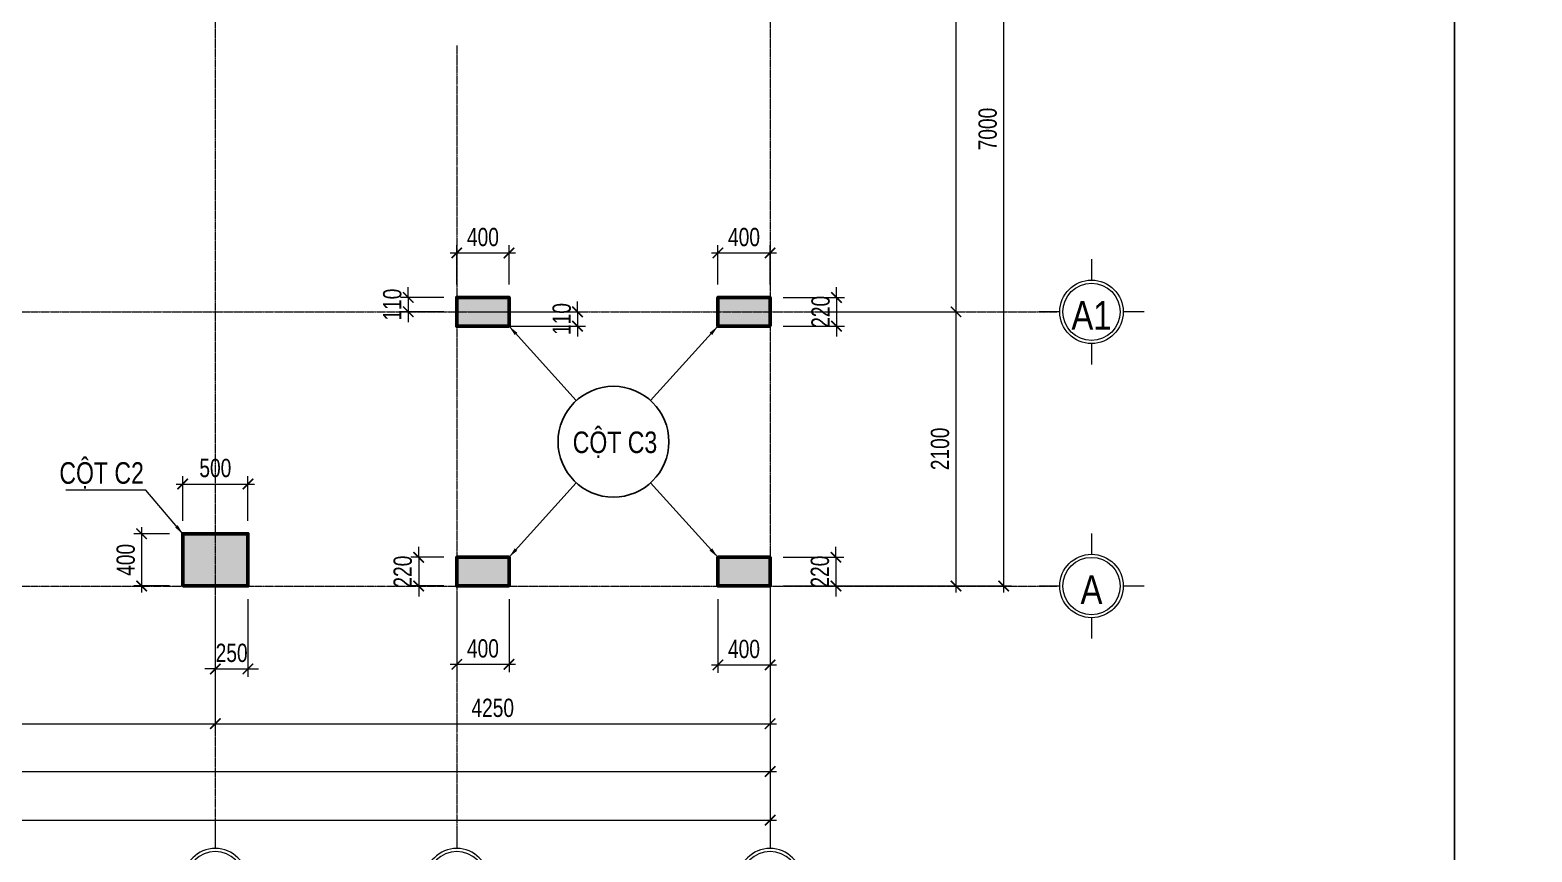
# Model space of a CAD drawing. Extents: x -165145 to 691808, y -202842 to 311040.
# Drawn here: x 651196 to 662702, y 160457 to 166752 of the extents above; entities that cross this region are included whole.
import ezdxf
from ezdxf.enums import TextEntityAlignment as Align

# ---------------------------------------------------------------- set-up
doc = ezdxf.new("R2010")
doc.units = 0
doc.header["$LTSCALE"] = 10
doc.header["$MEASUREMENT"] = 0
doc.linetypes.add('HIDDEN', pattern=[2.3807, 1.587, -0.7937])
doc.linetypes.add('TIM', pattern=[26.01, 10, -3, 0.01, -3, 10])
doc.layers.get('0').update_dxf_attribs({"linetype": 'CONTINUOUS'})
doc.layers.get('Defpoints').update_dxf_attribs({"color": 5, "linetype": 'CONTINUOUS'})
for name, color, linetype, lineweight in [('DIM', 8, 'CONTINUOUS', 13), ('GE_KC_NETKHUAT', 9, 'HIDDEN', 20), ('KHUNG', 9, 'CONTINUOUS', 13), ('TEXT', 4, 'CONTINUOUS', 20), ('TRUC', 251, 'TIM', 5), ('wall', 7, 'CONTINUOUS', 50)]:
    doc.layers.add(name, color=color, linetype=linetype, lineweight=lineweight)
for name, color, linetype in [('KCS_BORDER', 3, 'CONTINUOUS'), ('KCS_DIM', 1, 'CONTINUOUS'), ('KCS_TEXT', 2, 'CONTINUOUS')]:
    doc.layers.add(name, color=color, linetype=linetype)
doc.styles.add('KCS_BIGTEXT', font='arial.ttf', dxfattribs={"width": 0.75})
doc.styles.add('KCS_SMTEXT', font='arial.ttf', dxfattribs={"width": 0.7})
doc.styles.add('STYLE1', font='')
doc.styles.add('VNARIALH', font='', dxfattribs={"width": 0.75})
doc.styles.add('VnArialNarrowH', font='')
doc.styles.get('STYLE1').set_extended_font_data('.VnAvantH')
doc.styles.get('VNARIALH').set_extended_font_data('.VnArialH')
doc.styles.get('VnArialNarrowH').set_extended_font_data('.VnArial NarrowH')
doc.dimstyles.new('KCS_DIM50', dxfattribs={"dimscale": 50, "dimtxt": 2.5, "dimasz": 1.6, "dimexe": 1.2, "dimexo": 0, "dimgap": 1, "dimtad": 1, "dimdec": 0, "dimzin": 0, "dimdsep": 46, "dimtxsty": 'KCS_SMTEXT', "dimblk": 'ARCHTICK', "dimcen": 0, "dimdle": 1, "dimclrd": 256, "dimclre": 256, "dimclrt": 2, "dimadec": 0, "dimazin": 0, "dimtfac": 1, "dimtdec": 0, "dimtix": 1, "dimtmove": 2, "dimatfit": 3, "dimfxl": 1, "dimtolj": 1, "dimtzin": 0, "dimarcsym": 0})

# ---------------------------------------------------------------- blocks, each defined once
blk = doc.blocks.new('_ArchTick')
at = {"color": 0, "linetype": 'ByBlock', "const_width": 0.15}
blk.add_lwpolyline([(-0.5, -0.5), (0.5, 0.5)], dxfattribs=at)
blk = doc.blocks.new('*D519')
at = {"layer": 'Defpoints', "color": 0, "ltscale": 0.05, "transparency": 16777216}
for p in [(1430391, -232512), (1430391, -234612), (1431456, -234612)]:
    blk.add_point(p, dxfattribs=at)
at = {"layer": 'KCS_DIM', "color": 1, "lineweight": -2, "ltscale": 0.05, "transparency": 16777216}
for p, q in [((1430491, -232512), (1431516, -232512)), ((1431456, -232462), (1431456, -234662)), ((1430491, -234612), (1431516, -234612))]:
    blk.add_line(p, q, dxfattribs=at)
at = {"layer": 'KCS_DIM', "color": 1, "lineweight": -2, "ltscale": 0.05, "transparency": 16777216, "xscale": 80, "yscale": 80, "zscale": 80}
for p, rotation in [((1431456, -232512), 90), ((1431456, -234612), 270)]:
    blk.add_blockref('_ArchTick', p, dxfattribs=dict(at, rotation=rotation))
at = {"layer": 'KCS_DIM', "color": 2, "ltscale": 0.05, "transparency": 16777216, "insert": (1431334, -233562), "char_height": 140, "attachment_point": 5, "rotation": 90, "style": 'KCS_BIGTEXT'}
blk.add_mtext('\\A1;2100', dxfattribs=at)
blk = doc.blocks.new('*D520')
at = {"layer": 'Defpoints', "color": 0, "ltscale": 0.05, "transparency": 16777216}
for p in [(1429196, -227612), (1431079, -232512), (1431456, -232512)]:
    blk.add_point(p, dxfattribs=at)
at = {"layer": 'KCS_DIM', "color": 1, "lineweight": -2, "ltscale": 0.05, "transparency": 16777216}
for p, q in [((1431456, -227562), (1431456, -232562)), ((1429296, -227612), (1431516, -227612)), ((1431179, -232512), (1431516, -232512))]:
    blk.add_line(p, q, dxfattribs=at)
at = {"layer": 'KCS_DIM', "color": 1, "lineweight": -2, "ltscale": 0.05, "transparency": 16777216, "xscale": 80, "yscale": 80, "zscale": 80}
for p, rotation in [((1431456, -227612), 90), ((1431456, -232512), 270)]:
    blk.add_blockref('_ArchTick', p, dxfattribs=dict(at, rotation=rotation))
at = {"layer": 'KCS_DIM', "color": 2, "ltscale": 0.05, "transparency": 16777216, "insert": (1431334, -230062), "char_height": 140, "attachment_point": 5, "rotation": 90, "style": 'KCS_BIGTEXT'}
blk.add_mtext('\\A1;4900', dxfattribs=at)
blk = doc.blocks.new('*D521')
at = {"layer": 'Defpoints', "color": 0, "ltscale": 0.05, "transparency": 16777216}
for p in [(1430138, -227612), (1431034, -234612), (1431821, -234612)]:
    blk.add_point(p, dxfattribs=at)
at = {"layer": 'KCS_DIM', "color": 1, "lineweight": -2, "ltscale": 0.05, "transparency": 16777216}
for p, q in [((1431821, -227562), (1431821, -234662)), ((1430238, -227612), (1431881, -227612)), ((1431134, -234612), (1431881, -234612))]:
    blk.add_line(p, q, dxfattribs=at)
at = {"layer": 'KCS_DIM', "color": 1, "lineweight": -2, "ltscale": 0.05, "transparency": 16777216, "xscale": 80, "yscale": 80, "zscale": 80}
for p, rotation in [((1431821, -227612), 90), ((1431821, -234612), 270)]:
    blk.add_blockref('_ArchTick', p, dxfattribs=dict(at, rotation=rotation))
at = {"layer": 'KCS_DIM', "color": 2, "ltscale": 0.05, "transparency": 16777216, "insert": (1431699, -231112), "char_height": 140, "attachment_point": 5, "rotation": 90, "style": 'KCS_BIGTEXT'}
blk.add_mtext('\\A1;7000', dxfattribs=at)
blk = doc.blocks.new('tentruc')
at = {"layer": 'DIM'}
for p, q in [((0, 311), (0, 516)), ((-516, 0), (-311, 0)), ((-516, 0), (-311, 0)), ((311, 0), (516, 0)), ((311, 0), (516, 0)), ((0, -516), (0, -311))]:
    blk.add_line(p, q, dxfattribs=at)
at = {"layer": 'DIM', "ltscale": 0.5}
blk.add_circle((0, 0), 311, dxfattribs=at)
at = {"layer": 'DIM'}
blk.add_circle((0, 0), 281, dxfattribs=at)
at = {"layer": 'DIM', "color": 7, "linetype": 'ByBlock', "ltscale": 0.5, "style": 'VNARIALH', "width": 1.1}
blk.add_attdef('A', text='', height=281, dxfattribs=at).set_placement((0, -107), align=Align.CENTER)
blk = doc.blocks.new('*D523')
at = {"layer": 'Defpoints', "color": 0, "ltscale": 0.05, "transparency": 16777216}
for p in [(1415182, -234240), (1430032, -234240), (1430032, -236033)]:
    blk.add_point(p, dxfattribs=at)
at = {"layer": 'KCS_DIM', "color": 1, "lineweight": -2, "ltscale": 0.05, "transparency": 16777216}
for p, q in [((1415182, -234340), (1415182, -236093)), ((1430032, -234340), (1430032, -236093)), ((1415132, -236033), (1430082, -236033))]:
    blk.add_line(p, q, dxfattribs=at)
at = {"layer": 'KCS_DIM', "color": 1, "lineweight": -2, "ltscale": 0.05, "transparency": 16777216, "xscale": 80, "yscale": 80, "zscale": 80, "rotation": 180}
blk.add_blockref('_ArchTick', (1415182, -236033), dxfattribs=at)
at = {"layer": 'KCS_DIM', "color": 1, "lineweight": -2, "ltscale": 0.05, "transparency": 16777216, "xscale": 80, "yscale": 80, "zscale": 80}
blk.add_blockref('_ArchTick', (1430032, -236033), dxfattribs=at)
at = {"layer": 'KCS_DIM', "color": 2, "ltscale": 0.05, "transparency": 16777216, "insert": (1422607, -235912), "char_height": 140, "attachment_point": 5, "style": 'KCS_BIGTEXT'}
blk.add_mtext('\\A1;14850', dxfattribs=at)
blk = doc.blocks.new('*D524')
at = {"layer": 'Defpoints', "color": 0, "ltscale": 0.05, "transparency": 16777216}
for p in [(1425782, -234612), (1430032, -234612), (1430032, -235667)]:
    blk.add_point(p, dxfattribs=at)
at = {"layer": 'KCS_DIM', "color": 1, "lineweight": -2, "ltscale": 0.05, "transparency": 16777216}
for p, q in [((1425782, -234712), (1425782, -235727)), ((1430032, -234712), (1430032, -235727)), ((1425732, -235667), (1430082, -235667))]:
    blk.add_line(p, q, dxfattribs=at)
at = {"layer": 'KCS_DIM', "color": 1, "lineweight": -2, "ltscale": 0.05, "transparency": 16777216, "xscale": 80, "yscale": 80, "zscale": 80, "rotation": 180}
blk.add_blockref('_ArchTick', (1425782, -235667), dxfattribs=at)
at = {"layer": 'KCS_DIM', "color": 1, "lineweight": -2, "ltscale": 0.05, "transparency": 16777216, "xscale": 80, "yscale": 80, "zscale": 80}
blk.add_blockref('_ArchTick', (1430032, -235667), dxfattribs=at)
at = {"layer": 'KCS_DIM', "color": 2, "ltscale": 0.05, "transparency": 16777216, "insert": (1427907, -235546), "char_height": 140, "attachment_point": 5, "style": 'KCS_BIGTEXT'}
blk.add_mtext('\\A1;4250', dxfattribs=at)
blk = doc.blocks.new('*D525')
at = {"layer": 'Defpoints', "color": 0, "ltscale": 0.05, "transparency": 16777216}
for p in [(1420482, -234612), (1425782, -234612), (1425782, -235667)]:
    blk.add_point(p, dxfattribs=at)
at = {"layer": 'KCS_DIM', "color": 1, "lineweight": -2, "ltscale": 0.05, "transparency": 16777216}
for p, q in [((1420482, -234712), (1420482, -235727)), ((1425782, -234712), (1425782, -235727)), ((1420432, -235667), (1425832, -235667))]:
    blk.add_line(p, q, dxfattribs=at)
at = {"layer": 'KCS_DIM', "color": 1, "lineweight": -2, "ltscale": 0.05, "transparency": 16777216, "xscale": 80, "yscale": 80, "zscale": 80, "rotation": 180}
blk.add_blockref('_ArchTick', (1420482, -235667), dxfattribs=at)
at = {"layer": 'KCS_DIM', "color": 1, "lineweight": -2, "ltscale": 0.05, "transparency": 16777216, "xscale": 80, "yscale": 80, "zscale": 80}
blk.add_blockref('_ArchTick', (1425782, -235667), dxfattribs=at)
at = {"layer": 'KCS_DIM', "color": 2, "ltscale": 0.05, "transparency": 16777216, "insert": (1423132, -235546), "char_height": 140, "attachment_point": 5, "style": 'KCS_BIGTEXT'}
blk.add_mtext('\\A1;5300', dxfattribs=at)
blk = doc.blocks.new('*D533')
at = {"layer": 'Defpoints', "color": 0, "ltscale": 0.05, "transparency": 16777216}
for p in [(1412532, -234612), (1430032, -234612), (1430032, -236406)]:
    blk.add_point(p, dxfattribs=at)
at = {"layer": 'KCS_DIM', "color": 1, "lineweight": -2, "ltscale": 0.05, "transparency": 16777216}
for p, q in [((1412532, -234712), (1412532, -236466)), ((1430032, -234712), (1430032, -236466)), ((1412482, -236406), (1430082, -236406))]:
    blk.add_line(p, q, dxfattribs=at)
at = {"layer": 'KCS_DIM', "color": 1, "lineweight": -2, "ltscale": 0.05, "transparency": 16777216, "xscale": 80, "yscale": 80, "zscale": 80, "rotation": 180}
blk.add_blockref('_ArchTick', (1412532, -236406), dxfattribs=at)
at = {"layer": 'KCS_DIM', "color": 1, "lineweight": -2, "ltscale": 0.05, "transparency": 16777216, "xscale": 80, "yscale": 80, "zscale": 80}
blk.add_blockref('_ArchTick', (1430032, -236406), dxfattribs=at)
at = {"layer": 'KCS_DIM', "color": 2, "ltscale": 0.05, "transparency": 16777216, "insert": (1421282, -236285), "char_height": 140, "attachment_point": 5, "style": 'KCS_BIGTEXT'}
blk.add_mtext('\\A1;17500', dxfattribs=at)
blk = doc.blocks.new('*D539')
at = {"layer": 'Defpoints', "color": 0, "transparency": 16777216}
for p in [(1425782, -234612), (1426032, -234612), (1426032, -235247)]:
    blk.add_point(p, dxfattribs=at)
at = {"layer": 'KCS_DIM', "color": 1, "lineweight": -2, "transparency": 16777216}
for p, q in [((1425782, -234712), (1425782, -235307)), ((1426032, -234712), (1426032, -235307)), ((1425782, -235247), (1425702, -235247)), ((1425782, -235247), (1426032, -235247)), ((1426032, -235247), (1426112, -235247))]:
    blk.add_line(p, q, dxfattribs=at)
at = {"layer": 'KCS_DIM', "color": 1, "lineweight": -2, "transparency": 16777216, "xscale": 80, "yscale": 80, "zscale": 80}
blk.add_blockref('_ArchTick', (1425782, -235247), dxfattribs=at)
at = {"layer": 'KCS_DIM', "color": 1, "lineweight": -2, "transparency": 16777216, "xscale": 80, "yscale": 80, "zscale": 80, "rotation": 180}
blk.add_blockref('_ArchTick', (1426032, -235247), dxfattribs=at)
at = {"layer": 'KCS_DIM', "color": 2, "transparency": 16777216, "insert": (1425907, -235125), "char_height": 140, "attachment_point": 5, "style": 'KCS_BIGTEXT'}
blk.add_mtext('\\A1;250', dxfattribs=at)
blk = doc.blocks.new('*D540')
at = {"layer": 'Defpoints', "color": 0, "transparency": 16777216}
for p in [(1426032, -233831), (1425532, -234212), (1426032, -234212)]:
    blk.add_point(p, dxfattribs=at)
at = {"layer": 'KCS_DIM', "color": 1, "lineweight": -2, "transparency": 16777216}
for p, q in [((1425532, -234112), (1425532, -233771)), ((1426032, -234112), (1426032, -233771)), ((1425482, -233831), (1426082, -233831))]:
    blk.add_line(p, q, dxfattribs=at)
at = {"layer": 'KCS_DIM', "color": 1, "lineweight": -2, "transparency": 16777216, "xscale": 80, "yscale": 80, "zscale": 80, "rotation": 180}
blk.add_blockref('_ArchTick', (1425532, -233831), dxfattribs=at)
at = {"layer": 'KCS_DIM', "color": 1, "lineweight": -2, "transparency": 16777216, "xscale": 80, "yscale": 80, "zscale": 80}
blk.add_blockref('_ArchTick', (1426032, -233831), dxfattribs=at)
at = {"layer": 'KCS_DIM', "color": 2, "transparency": 16777216, "insert": (1425782, -233709), "char_height": 140, "attachment_point": 5, "style": 'KCS_BIGTEXT'}
blk.add_mtext('\\A1;500', dxfattribs=at)
blk = doc.blocks.new('*D541')
at = {"layer": 'Defpoints', "color": 0, "transparency": 16777216}
for p in [(1425532, -234212), (1425217, -234612), (1425532, -234612)]:
    blk.add_point(p, dxfattribs=at)
at = {"layer": 'KCS_DIM', "color": 1, "lineweight": -2, "transparency": 16777216}
for p, q in [((1425432, -234212), (1425157, -234212)), ((1425217, -234162), (1425217, -234662)), ((1425432, -234612), (1425157, -234612))]:
    blk.add_line(p, q, dxfattribs=at)
at = {"layer": 'KCS_DIM', "color": 1, "lineweight": -2, "transparency": 16777216, "xscale": 80, "yscale": 80, "zscale": 80}
for p, rotation in [((1425217, -234212), 90), ((1425217, -234612), 270)]:
    blk.add_blockref('_ArchTick', p, dxfattribs=dict(at, rotation=rotation))
at = {"layer": 'KCS_DIM', "color": 2, "transparency": 16777216, "insert": (1425096, -234412), "char_height": 140, "attachment_point": 5, "rotation": 90, "style": 'KCS_BIGTEXT'}
blk.add_mtext('\\A1;400', dxfattribs=at)
blk = doc.blocks.new('*D544')
at = {"layer": 'Defpoints', "color": 0, "transparency": 16777216}
for p in [(1430032, -234392), (1430032, -234612), (1430536, -234612)]:
    blk.add_point(p, dxfattribs=at)
at = {"layer": 'KCS_DIM', "color": 1, "lineweight": -2, "transparency": 16777216}
for p, q in [((1430536, -234392), (1430536, -234312)), ((1430132, -234392), (1430596, -234392)), ((1430536, -234392), (1430536, -234612)), ((1430132, -234612), (1430596, -234612)), ((1430536, -234612), (1430536, -234692))]:
    blk.add_line(p, q, dxfattribs=at)
at = {"layer": 'KCS_DIM', "color": 1, "lineweight": -2, "transparency": 16777216, "xscale": 80, "yscale": 80, "zscale": 80}
for p, rotation in [((1430536, -234392), 270), ((1430536, -234612), 90)]:
    blk.add_blockref('_ArchTick', p, dxfattribs=dict(at, rotation=rotation))
at = {"layer": 'KCS_DIM', "color": 2, "transparency": 16777216, "insert": (1430414, -234502), "char_height": 140, "attachment_point": 5, "rotation": 90, "style": 'KCS_BIGTEXT'}
blk.add_mtext('\\A1;220', dxfattribs=at)
blk = doc.blocks.new('*D545')
at = {"layer": 'Defpoints', "color": 0, "transparency": 16777216}
for p in [(1429632, -234612), (1430032, -234612), (1430032, -235217)]:
    blk.add_point(p, dxfattribs=at)
at = {"layer": 'KCS_DIM', "color": 1, "lineweight": -2, "transparency": 16777216}
for p, q in [((1429632, -234712), (1429632, -235277)), ((1430032, -234712), (1430032, -235277)), ((1429582, -235217), (1430082, -235217))]:
    blk.add_line(p, q, dxfattribs=at)
at = {"layer": 'KCS_DIM', "color": 1, "lineweight": -2, "transparency": 16777216, "xscale": 80, "yscale": 80, "zscale": 80, "rotation": 180}
blk.add_blockref('_ArchTick', (1429632, -235217), dxfattribs=at)
at = {"layer": 'KCS_DIM', "color": 1, "lineweight": -2, "transparency": 16777216, "xscale": 80, "yscale": 80, "zscale": 80}
blk.add_blockref('_ArchTick', (1430032, -235217), dxfattribs=at)
at = {"layer": 'KCS_DIM', "color": 2, "transparency": 16777216, "insert": (1429832, -235095), "char_height": 140, "attachment_point": 5, "style": 'KCS_BIGTEXT'}
blk.add_mtext('\\A1;400', dxfattribs=at)
blk = doc.blocks.new('*D546')
at = {"layer": 'Defpoints', "color": 0, "transparency": 16777216}
for p in [(1427632, -234392), (1427340, -234612), (1427632, -234612)]:
    blk.add_point(p, dxfattribs=at)
at = {"layer": 'KCS_DIM', "color": 1, "lineweight": -2, "transparency": 16777216}
for p, q in [((1427340, -234392), (1427340, -234312)), ((1427532, -234392), (1427280, -234392)), ((1427340, -234392), (1427340, -234612)), ((1427532, -234612), (1427280, -234612)), ((1427340, -234612), (1427340, -234692))]:
    blk.add_line(p, q, dxfattribs=at)
at = {"layer": 'KCS_DIM', "color": 1, "lineweight": -2, "transparency": 16777216, "xscale": 80, "yscale": 80, "zscale": 80}
for p, rotation in [((1427340, -234392), 270), ((1427340, -234612), 90)]:
    blk.add_blockref('_ArchTick', p, dxfattribs=dict(at, rotation=rotation))
at = {"layer": 'KCS_DIM', "color": 2, "transparency": 16777216, "insert": (1427218, -234502), "char_height": 140, "attachment_point": 5, "rotation": 90, "style": 'KCS_BIGTEXT'}
blk.add_mtext('\\A1;220', dxfattribs=at)
blk = doc.blocks.new('*D547')
at = {"layer": 'Defpoints', "color": 0, "transparency": 16777216}
for p in [(1427632, -234612), (1428032, -234612), (1428032, -235212)]:
    blk.add_point(p, dxfattribs=at)
at = {"layer": 'KCS_DIM', "color": 1, "lineweight": -2, "transparency": 16777216}
for p, q in [((1427632, -234712), (1427632, -235272)), ((1428032, -234712), (1428032, -235272)), ((1427582, -235212), (1428082, -235212))]:
    blk.add_line(p, q, dxfattribs=at)
at = {"layer": 'KCS_DIM', "color": 1, "lineweight": -2, "transparency": 16777216, "xscale": 80, "yscale": 80, "zscale": 80, "rotation": 180}
blk.add_blockref('_ArchTick', (1427632, -235212), dxfattribs=at)
at = {"layer": 'KCS_DIM', "color": 1, "lineweight": -2, "transparency": 16777216, "xscale": 80, "yscale": 80, "zscale": 80}
blk.add_blockref('_ArchTick', (1428032, -235212), dxfattribs=at)
at = {"layer": 'KCS_DIM', "color": 2, "transparency": 16777216, "insert": (1427832, -235091), "char_height": 140, "attachment_point": 5, "style": 'KCS_BIGTEXT'}
blk.add_mtext('\\A1;400', dxfattribs=at)
blk = doc.blocks.new('*D548')
at = {"layer": 'Defpoints', "color": 0, "transparency": 16777216}
for p in [(1428032, -232061), (1427632, -232402), (1428032, -232402)]:
    blk.add_point(p, dxfattribs=at)
at = {"layer": 'KCS_DIM', "color": 1, "lineweight": -2, "transparency": 16777216}
for p, q in [((1427582, -232061), (1428082, -232061)), ((1427632, -232302), (1427632, -232001)), ((1428032, -232302), (1428032, -232001))]:
    blk.add_line(p, q, dxfattribs=at)
at = {"layer": 'KCS_DIM', "color": 1, "lineweight": -2, "transparency": 16777216, "xscale": 80, "yscale": 80, "zscale": 80, "rotation": 180}
blk.add_blockref('_ArchTick', (1427632, -232061), dxfattribs=at)
at = {"layer": 'KCS_DIM', "color": 1, "lineweight": -2, "transparency": 16777216, "xscale": 80, "yscale": 80, "zscale": 80}
blk.add_blockref('_ArchTick', (1428032, -232061), dxfattribs=at)
at = {"layer": 'KCS_DIM', "color": 2, "transparency": 16777216, "insert": (1427832, -231940), "char_height": 140, "attachment_point": 5, "style": 'KCS_BIGTEXT'}
blk.add_mtext('\\A1;400', dxfattribs=at)
blk = doc.blocks.new('*D549')
at = {"layer": 'Defpoints', "color": 0, "transparency": 16777216}
for p in [(1430032, -232061), (1429632, -232402), (1430032, -232402)]:
    blk.add_point(p, dxfattribs=at)
at = {"layer": 'KCS_DIM', "color": 1, "lineweight": -2, "transparency": 16777216}
for p, q in [((1429582, -232061), (1430082, -232061)), ((1429632, -232302), (1429632, -232001)), ((1430032, -232302), (1430032, -232001))]:
    blk.add_line(p, q, dxfattribs=at)
at = {"layer": 'KCS_DIM', "color": 1, "lineweight": -2, "transparency": 16777216, "xscale": 80, "yscale": 80, "zscale": 80, "rotation": 180}
blk.add_blockref('_ArchTick', (1429632, -232061), dxfattribs=at)
at = {"layer": 'KCS_DIM', "color": 1, "lineweight": -2, "transparency": 16777216, "xscale": 80, "yscale": 80, "zscale": 80}
blk.add_blockref('_ArchTick', (1430032, -232061), dxfattribs=at)
at = {"layer": 'KCS_DIM', "color": 2, "transparency": 16777216, "insert": (1429832, -231940), "char_height": 140, "attachment_point": 5, "style": 'KCS_BIGTEXT'}
blk.add_mtext('\\A1;400', dxfattribs=at)
blk = doc.blocks.new('*D550')
at = {"layer": 'Defpoints', "color": 0, "transparency": 16777216}
for p in [(1427632, -232402), (1427260, -232512), (1427632, -232512)]:
    blk.add_point(p, dxfattribs=at)
at = {"layer": 'KCS_DIM', "color": 1, "lineweight": -2, "transparency": 16777216}
for p, q in [((1427532, -232402), (1427200, -232402)), ((1427260, -232402), (1427260, -232322)), ((1427260, -232402), (1427260, -232512)), ((1427532, -232512), (1427200, -232512)), ((1427260, -232512), (1427260, -232592))]:
    blk.add_line(p, q, dxfattribs=at)
at = {"layer": 'KCS_DIM', "color": 1, "lineweight": -2, "transparency": 16777216, "xscale": 80, "yscale": 80, "zscale": 80}
for p, rotation in [((1427260, -232402), 270), ((1427260, -232512), 90)]:
    blk.add_blockref('_ArchTick', p, dxfattribs=dict(at, rotation=rotation))
at = {"layer": 'KCS_DIM', "color": 2, "transparency": 16777216, "insert": (1427138, -232457), "char_height": 140, "attachment_point": 5, "rotation": 90, "style": 'KCS_BIGTEXT'}
blk.add_mtext('\\A1;110', dxfattribs=at)
blk = doc.blocks.new('*D551')
at = {"layer": 'Defpoints', "color": 0, "transparency": 16777216}
for p in [(1430032, -232402), (1430032, -232622), (1430541, -232622)]:
    blk.add_point(p, dxfattribs=at)
at = {"layer": 'KCS_DIM', "color": 1, "lineweight": -2, "transparency": 16777216}
for p, q in [((1430132, -232402), (1430601, -232402)), ((1430541, -232402), (1430541, -232322)), ((1430541, -232402), (1430541, -232622)), ((1430132, -232622), (1430601, -232622)), ((1430541, -232622), (1430541, -232702))]:
    blk.add_line(p, q, dxfattribs=at)
at = {"layer": 'KCS_DIM', "color": 1, "lineweight": -2, "transparency": 16777216, "xscale": 80, "yscale": 80, "zscale": 80}
for p, rotation in [((1430541, -232402), 270), ((1430541, -232622), 90)]:
    blk.add_blockref('_ArchTick', p, dxfattribs=dict(at, rotation=rotation))
at = {"layer": 'KCS_DIM', "color": 2, "transparency": 16777216, "insert": (1430419, -232512), "char_height": 140, "attachment_point": 5, "rotation": 90, "style": 'KCS_BIGTEXT'}
blk.add_mtext('\\A1;220', dxfattribs=at)
blk = doc.blocks.new('*D552')
at = {"layer": 'Defpoints', "color": 0, "transparency": 16777216}
for p in [(1427632, -232512), (1427632, -232622), (1428557, -232622)]:
    blk.add_point(p, dxfattribs=at)
at = {"layer": 'KCS_DIM', "color": 1, "lineweight": -2, "transparency": 16777216}
for p, q in [((1427732, -232512), (1428617, -232512)), ((1428557, -232512), (1428557, -232432)), ((1428557, -232512), (1428557, -232622)), ((1427732, -232622), (1428617, -232622)), ((1428557, -232622), (1428557, -232702))]:
    blk.add_line(p, q, dxfattribs=at)
at = {"layer": 'KCS_DIM', "color": 1, "lineweight": -2, "transparency": 16777216, "xscale": 80, "yscale": 80, "zscale": 80}
for p, rotation in [((1428557, -232512), 270), ((1428557, -232622), 90)]:
    blk.add_blockref('_ArchTick', p, dxfattribs=dict(at, rotation=rotation))
at = {"layer": 'KCS_DIM', "color": 2, "transparency": 16777216, "insert": (1428436, -232567), "char_height": 140, "attachment_point": 5, "rotation": 90, "style": 'KCS_BIGTEXT'}
blk.add_mtext('\\A1;110', dxfattribs=at)
blk = doc.blocks.new('A$Ccffc6bf1')
at = {"layer": 'wall', "ltscale": 0.05}
h = blk.add_hatch(dxfattribs=at)
h.set_pattern_fill('AR-CONC', color=256, angle=90, style=0)
h.set_pattern_definition([(40, (221943.564, -914363.38), (-0.62752135, 7.172601826), [0.75, -8.25]), (95, (221943.564, -914363.38), (7.521921337, -1.387513336), [0.6, -6.6]), (349.5486, (221943.5116, -914362.7826), (6.89439542, 5.785093817), [0.6374019, -7.01142112]), (43.8158, (221945.564, -914363.38), (-1.65519014, 10.67241049), [1.125, -12.375]), (353.3644, (221945.426, -914362.491), (9.74117871, 9.34662706), [0.95610288, -10.51713]), (98.8158, (221945.564, -914363.38), (9.74118601, 9.34661945), [0.9, -9.9]), (69, (221945.064, -914362.38), (-4.026188907, 5.96907052), [0.75, -8.25]), (124, (221945.064, -914362.38), (7.25150045, 2.43315332), [0.6, -6.6]), (18.5486, (221944.7284, -914361.883), (3.225304967, 8.402226286), [0.6374019, -7.01142112]), (52.5, (221943.564, -914363.3803), (3.328938538, 0.121598553), [0, -6.52, 0, -6.7, 0, -6.625]), (82.5, (221943.564, -914363.3803), (3.944117119, 2.630695374), [0, -3.82, 0, -6.37, 0, -2.525]), (122.5, (221943.564, -914365.6103), (-0.225548717, 5.338224362), [0, -2.5, 0, -7.8, 0, -10.35]), (132.5, (221943.564, -914366.6103), (1.001049823, 5.831861693), [0, -3.25, 0, -5.18, 0, -7.35])])
h.paths.add_polyline_path([(81457.5, 10766), (81457.5, 10546), (81857.5, 10546), (81857.5, 10766)])
h = blk.add_hatch(dxfattribs=at)
h.set_pattern_fill('AR-CONC', color=256, angle=90, style=0)
h.set_pattern_definition([(40, (223943.564, -914363.38), (-0.62752135, 7.172601826), [0.75, -8.25]), (95, (223943.564, -914363.38), (7.521921337, -1.387513336), [0.6, -6.6]), (349.5486, (223943.5116, -914362.7826), (6.89439542, 5.785093817), [0.6374019, -7.01142112]), (43.8158, (223945.564, -914363.38), (-1.65519014, 10.67241049), [1.125, -12.375]), (353.3644, (223945.426, -914362.491), (9.74117871, 9.34662706), [0.95610288, -10.51713]), (98.8158, (223945.564, -914363.38), (9.74118601, 9.34661945), [0.9, -9.9]), (69, (223945.064, -914362.38), (-4.026188907, 5.96907052), [0.75, -8.25]), (124, (223945.064, -914362.38), (7.25150045, 2.43315332), [0.6, -6.6]), (18.5486, (223944.7284, -914361.883), (3.225304967, 8.402226286), [0.6374019, -7.01142112]), (52.5, (223943.564, -914363.3803), (3.328938538, 0.121598553), [0, -6.52, 0, -6.7, 0, -6.625]), (82.5, (223943.564, -914363.3803), (3.944117119, 2.630695374), [0, -3.82, 0, -6.37, 0, -2.525]), (122.5, (223943.564, -914365.6103), (-0.225548717, 5.338224362), [0, -2.5, 0, -7.8, 0, -10.35]), (132.5, (223943.564, -914366.6103), (1.001049823, 5.831861693), [0, -3.25, 0, -5.18, 0, -7.35])])
h.paths.add_polyline_path([(83457.5, 10766), (83457.5, 10546), (83857.5, 10546), (83857.5, 10766)])
h = blk.add_hatch(dxfattribs=at)
h.set_pattern_fill('AR-CONC', color=256, style=0)
h.set_pattern_definition([(310, (-922224.652, -161904.702), (7.172601826, 0.62752135), [0.75, -8.25]), (5, (-922224.652, -161904.702), (-1.387513336, -7.521921337), [0.6, -6.6]), (259.5486, (-922224.054, -161904.6496), (5.785093817, -6.89439542), [0.6374019, -7.01142112]), (313.8158, (-922224.652, -161906.702), (10.67241049, 1.65519014), [1.125, -12.375]), (263.3644, (-922223.763, -161906.564), (9.34662706, -9.74117871), [0.95610288, -10.51713]), (8.8158, (-922224.652, -161906.702), (9.34661945, -9.74118601), [0.9, -9.9]), (339, (-922223.652, -161906.202), (5.96907052, 4.026188907), [0.75, -8.25]), (34, (-922223.652, -161906.202), (2.43315332, -7.25150045), [0.6, -6.6]), (288.5486, (-922223.1546, -161905.8664), (8.402226286, -3.225304967), [0.6374019, -7.01142112]), (322.5, (-922224.652, -161904.702), (0.121598553, -3.328938538), [0, -6.52, 0, -6.7, 0, -6.625]), (352.5, (-922224.652, -161904.702), (2.630695374, -3.944117119), [0, -3.82, 0, -6.37, 0, -2.525]), (32.5, (-922226.882, -161904.702), (5.338224362, 0.225548717), [0, -2.5, 0, -7.8, 0, -10.35]), (42.5, (-922227.882, -161904.702), (5.831861693, -1.001049823), [0, -3.25, 0, -5.18, 0, -7.35])])
h.paths.add_polyline_path([(79857.5, 8956), (79357.5, 8956), (79357.5, 8556), (79857.5, 8556)])
h = blk.add_hatch(dxfattribs=at)
h.set_pattern_fill('AR-CONC', color=256, angle=90, style=0)
h.set_pattern_definition([(40, (221943.564, -916353.38), (-0.62752135, 7.172601826), [0.75, -8.25]), (95, (221943.564, -916353.38), (7.521921337, -1.387513336), [0.6, -6.6]), (349.5486, (221943.5116, -916352.7826), (6.89439542, 5.785093817), [0.6374019, -7.01142112]), (43.8158, (221945.564, -916353.38), (-1.65519014, 10.67241049), [1.125, -12.375]), (353.3644, (221945.426, -916352.491), (9.74117871, 9.34662706), [0.95610288, -10.51713]), (98.8158, (221945.564, -916353.38), (9.74118601, 9.34661945), [0.9, -9.9]), (69, (221945.064, -916352.38), (-4.026188907, 5.96907052), [0.75, -8.25]), (124, (221945.064, -916352.38), (7.25150045, 2.43315332), [0.6, -6.6]), (18.5486, (221944.7284, -916351.883), (3.225304967, 8.402226286), [0.6374019, -7.01142112]), (52.5, (221943.564, -916353.3803), (3.328938538, 0.121598553), [0, -6.52, 0, -6.7, 0, -6.625]), (82.5, (221943.564, -916353.3803), (3.944117119, 2.630695374), [0, -3.82, 0, -6.37, 0, -2.525]), (122.5, (221943.564, -916355.6103), (-0.225548717, 5.338224362), [0, -2.5, 0, -7.8, 0, -10.35]), (132.5, (221943.564, -916356.6103), (1.001049823, 5.831861693), [0, -3.25, 0, -5.18, 0, -7.35])])
h.paths.add_polyline_path([(81457.5, 8776), (81457.5, 8556), (81857.5, 8556), (81857.5, 8776)])
h = blk.add_hatch(dxfattribs=at)
h.set_pattern_fill('AR-CONC', color=256, angle=90, style=0)
h.set_pattern_definition([(40, (223943.564, -916353.371), (-0.62752135, 7.172601826), [0.75, -8.25]), (95, (223943.564, -916353.371), (7.521921337, -1.387513336), [0.6, -6.6]), (349.5486, (223943.5116, -916352.7734), (6.89439542, 5.785093817), [0.6374019, -7.01142112]), (43.8158, (223945.564, -916353.371), (-1.65519014, 10.67241049), [1.125, -12.375]), (353.3644, (223945.426, -916352.482), (9.74117871, 9.34662706), [0.95610288, -10.51713]), (98.8158, (223945.564, -916353.371), (9.74118601, 9.34661945), [0.9, -9.9]), (69, (223945.064, -916352.371), (-4.026188907, 5.96907052), [0.75, -8.25]), (124, (223945.064, -916352.371), (7.25150045, 2.43315332), [0.6, -6.6]), (18.5486, (223944.7284, -916351.874), (3.225304967, 8.402226286), [0.6374019, -7.01142112]), (52.5, (223943.564, -916353.371), (3.328938538, 0.121598553), [0, -6.52, 0, -6.7, 0, -6.625]), (82.5, (223943.564, -916353.371), (3.944117119, 2.630695374), [0, -3.82, 0, -6.37, 0, -2.525]), (122.5, (223943.564, -916355.601), (-0.225548717, 5.338224362), [0, -2.5, 0, -7.8, 0, -10.35]), (132.5, (223943.564, -916356.601), (1.001049823, 5.831861693), [0, -3.25, 0, -5.18, 0, -7.35])])
h.paths.add_polyline_path([(83457.5, 8776), (83457.5, 8556), (83857.5, 8556), (83857.5, 8776)])
at = {"layer": 'KCS_DIM', "ltscale": 0.05}
blk.add_circle((82657.5, 9661), 424.4, dxfattribs=at)
at = {"layer": 'KHUNG', "color": 7}
for points in [[(59400, 0), (89100, 0), (89100, 21000), (59400, 21000)], [(89100, 0), (118800, 0), (118800, 21000), (89100, 21000)]]:
    blk.add_lwpolyline(points, close=True, dxfattribs=at)
at = {"layer": 'TRUC', "ltscale": 0.05}
for p, q in [((79607.5, 17138.3), (79607.5, 6705.8)), ((83857.5, 17138.3), (83857.5, 6705.8)), ((81457.5, 12696.8), (81457.5, 6705.8)), ((64692.4, 10655.9), (86053.4, 10655.9)), ((64692.4, 8555.9), (86053.4, 8555.9))]:
    blk.add_line(p, q, dxfattribs=at)
at = {"layer": 'wall', "ltscale": 0.05}
for p, q in [((79747.5, 8956), (79857.5, 8956)), ((79857.5, 8956), (79857.5, 8666))]:
    blk.add_line(p, q, dxfattribs=at)
for points in [[(81857.5, 10546), (81857.5, 10766), (81457.5, 10766), (81457.5, 10546)], [(83857.5, 10546), (83857.5, 10766), (83457.5, 10766), (83457.5, 10546)], [(79357.5, 8556), (79857.5, 8556), (79857.5, 8956), (79357.5, 8956)], [(81857.5, 8556), (81857.5, 8776), (81457.5, 8776), (81457.5, 8556)], [(83857.5, 8556), (83857.5, 8776), (83457.5, 8776), (83457.5, 8556)]]:
    blk.add_lwpolyline(points, close=True, dxfattribs=at)
at = {"layer": 'TEXT'}
ref = blk.add_blockref('tentruc', (86319.7, 10655.9), dxfattribs=dict(at, xscale=0.78125, yscale=0.78125, zscale=0.78125, rotation=180))
ref.add_attrib('A', 'A1', dxfattribs={"color": 7, "linetype": 'ByBlock', "ltscale": 0.5, "height": 219.73, "style": 'VnArialNarrowH'}).set_placement((86319.7, 10518.6), align=Align.CENTER)
ref = blk.add_blockref('tentruc', (86319.7, 8555.9), dxfattribs=dict(at, xscale=0.78125, yscale=0.78125, zscale=0.78125, rotation=180))
ref.add_attrib('A', 'A', dxfattribs={"color": 7, "linetype": 'ByBlock', "ltscale": 0.5, "height": 219.7, "style": 'VnArialNarrowH'}).set_placement((86319.7, 8418.6), align=Align.CENTER)
ref = blk.add_blockref('tentruc', (79607.5, 6302.8), dxfattribs=dict(at, xscale=-0.78125, yscale=0.78125, zscale=0.78125, rotation=180))
ref.add_attrib('A', '3', dxfattribs={"color": 7, "linetype": 'ByBlock', "ltscale": 0.5, "height": 219.7, "style": 'VnArialNarrowH'}).set_placement((79607.5, 6166.4), align=Align.CENTER)
ref = blk.add_blockref('tentruc', (81457.5, 6302.8), dxfattribs=dict(at, xscale=-0.78125, yscale=0.78125, zscale=0.78125, rotation=180))
ref.add_attrib('A', '4', dxfattribs={"color": 7, "linetype": 'ByBlock', "ltscale": 0.5, "height": 219.7, "style": 'VnArialNarrowH'}).set_placement((81457.5, 6169.4), align=Align.CENTER)
ref = blk.add_blockref('tentruc', (83857.5, 6302.8), dxfattribs=dict(at, xscale=-0.78125, yscale=0.78125, zscale=0.78125, rotation=180))
ref.add_attrib('A', '5', dxfattribs={"color": 7, "linetype": 'ByBlock', "ltscale": 0.5, "height": 219.7, "style": 'VnArialNarrowH'}).set_placement((83857.5, 6162.7), align=Align.CENTER)
at = {"layer": 'KCS_TEXT', "ltscale": 0.05, "style": 'STYLE1', "width": 0.8}
for s, p in [('CỘT C3  ', (83091, 9574)), ('CỘT C2  ', (79158.4, 9339))]:
    blk.add_text(s, height=165, dxfattribs=at).set_placement(p, align=Align.RIGHT)
at = {"layer": 'KCS_DIM', "ltscale": 0.05}
for base, p1, p2, picture, middle in [((85281.4, 10655.9), (83022.1, 15555.9), (84904.7, 10655.9), '*D520', (85160, 13105.9)), ((85646.4, 8555.9), (83963.6, 15555.9), (84860.1, 8555.9), '*D521', (85525, 12055.9)), ((85281.4, 8555.9), (84216.4, 10655.9), (84216.4, 8555.9), '*D519', (85160, 9605.9))]:
    dim = blk.add_linear_dim(base=base, p1=p1, p2=p2, angle=90, dimstyle='KCS_DIM50', dxfattribs=at)
    dim.commit()
    dim.dimension.update_dxf_attribs({"geometry": picture, "text_midpoint": middle, "insert": (-1346174.3, 243168)})
at = {"layer": 'KCS_DIM'}
for base, p1, p2, picture, middle in [((81857.5, 11106.9), (81457.5, 10766), (81857.5, 10766), '*D548', (81657.5, 11228.4)), ((83857.5, 11106.9), (83457.5, 10766), (83857.5, 10766), '*D549', (83657.5, 11228.4)), ((79857.5, 9337.4), (79357.8, 8956), (79857.5, 8956), '*D540', (79607.7, 9458.9)), ((79857.5, 7921.4), (79607.5, 8555.9), (79857.5, 8556), '*D539', (79732.5, 8042.9)), ((81857.5, 7955.9), (81457.5, 8555.9), (81857.5, 8555.9), '*D547', (81657.5, 8077.4)), ((83857.5, 7951.4), (83457.5, 8556), (83857.5, 8555.9), '*D545', (83657.5, 8072.8))]:
    dim = blk.add_linear_dim(base=base, p1=p1, p2=p2, dimstyle='KCS_DIM50', dxfattribs=at)
    dim.commit()
    dim.dimension.update_dxf_attribs({"geometry": picture, "text_midpoint": middle, "insert": (-1346174.3, 243168)})
for base, p1, p2, picture, middle in [((81085.5, 10656), (81457.5, 10766), (81457.5, 10656), '*D550', (80964, 10711)), ((84366.5, 10546), (83857.5, 10766), (83857.5, 10546), '*D551', (84245, 10656)), ((82383, 10546), (81457.5, 10656), (81457.5, 10546), '*D552', (82261.5, 10601)), ((79043, 8555.9), (79357.5, 8956), (79357.5, 8555.9), '*D541', (78921.5, 8755.9)), ((81165.5, 8555.9), (81457.5, 8776), (81457.5, 8555.9), '*D546', (81044, 8665.9)), ((84361.5, 8555.9), (83857.5, 8776), (83857.5, 8555.9), '*D544', (84240, 8665.9))]:
    dim = blk.add_linear_dim(base=base, p1=p1, p2=p2, angle=90, dimstyle='KCS_DIM50', dxfattribs=at)
    dim.commit()
    dim.dimension.update_dxf_attribs({"geometry": picture, "text_midpoint": middle, "insert": (-1346174.3, 243168)})
at = {"layer": 'KCS_DIM', "ltscale": 0.05}
for base, p1, p2, picture, middle in [((83857.5, 7134.6), (69007.5, 8928.1), (83857.5, 8928.1), '*D523', (76432.5, 7256.1)), ((83857.5, 6761.5), (66357.5, 8555.9), (83857.5, 8555.9), '*D533', (75107.5, 6883)), ((79607.5, 7500.5), (74307.5, 8555.9), (79607.5, 8555.9), '*D525', (76957.5, 7622)), ((83857.5, 7500.5), (79607.5, 8555.9), (83857.5, 8555.9), '*D524', (81732.5, 7622))]:
    dim = blk.add_linear_dim(base=base, p1=p1, p2=p2, dimstyle='KCS_DIM50', dxfattribs=at)
    dim.commit()
    dim.dimension.update_dxf_attribs({"geometry": picture, "text_midpoint": middle, "insert": (-1346174.3, 243168)})
at = {"layer": 'KCS_BORDER', "ltscale": 0.05}
blk.add_leader([(79361.1, 8952.1), (79076.4, 9289.1), (78463.4, 9289.1)], dimstyle='KCS_DIM50', override={"dimgap": 25, "dimtad": 0}, dxfattribs=at)
at = {"layer": 'KCS_DIM'}
for points in [[(81857.5, 10546), (82372.9, 9975.8)], [(83457.5, 10546), (82942.1, 9975.8)], [(81857.5, 8776), (82372.9, 9346.1)], [(83457.5, 8776), (82942.1, 9346.1)]]:
    blk.add_leader(points, dimstyle='KCS_DIM50', override={"dimgap": 25, "dimtad": 0}, dxfattribs=at)

msp = doc.modelspace()

# ---------------------------------------------------------------- block references
at = {"layer": 'GE_KC_NETKHUAT'}
msp.add_blockref('A$Ccffc6bf1', (573008.10219, 153937.66595), dxfattribs=at)

doc.saveas('drawing.dxf')
